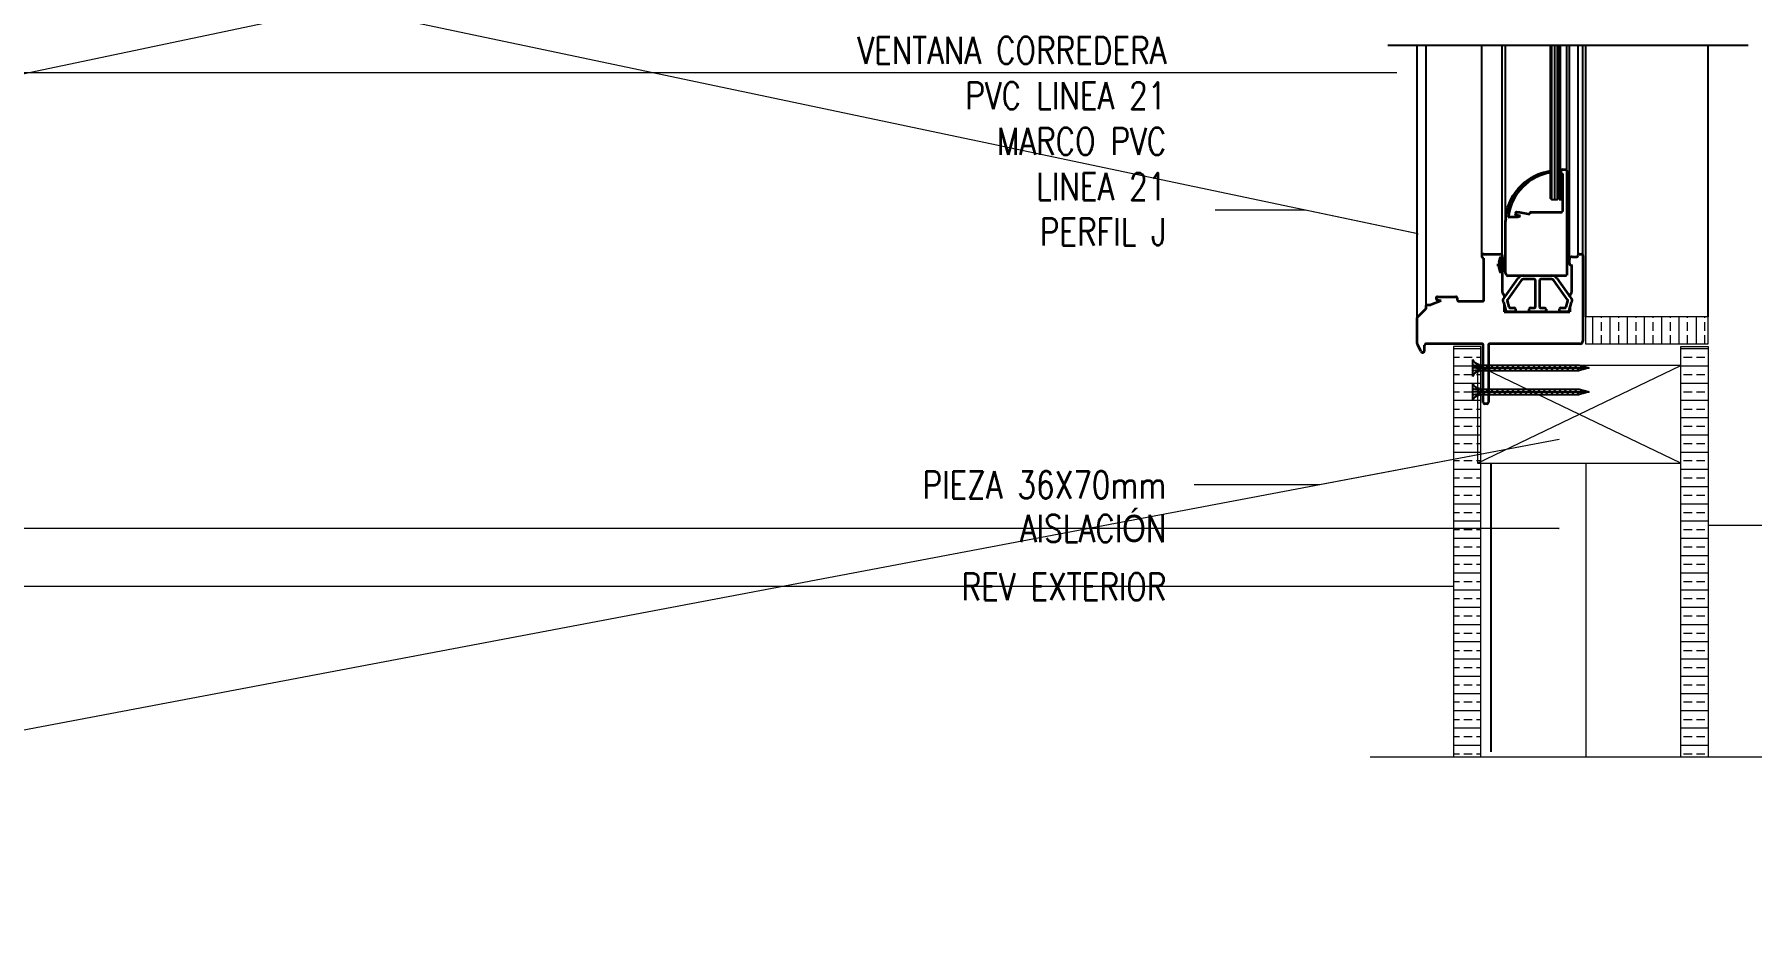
# Model space of a CAD drawing. Header units: metres. Extents: x -2 to 690, y -116 to 73.
# Drawn here: x 150.168 to 150.801, y 29.401 to 29.737 of the extents above; entities that cross this region are included whole.
import ezdxf

# ---------------------------------------------------------------- set-up
doc = ezdxf.new("R2010")
doc.units = ezdxf.units.M
doc.header["$LTSCALE"] = 5
doc.header["$MEASUREMENT"] = 0
doc.layers.get('0').update_dxf_attribs({"color": 30})
doc.layers.get('DEFPOINTS').update_dxf_attribs({"color": 210})
doc.layers.add('_AUX', color=210, linetype='Continuous', lineweight=18, plot=False)
for name, color, linetype, lineweight in [('A-ANNO-SYMB', 3, 'Continuous', 18), ('A-ANNO-TEXT', 3, 'Continuous', 18), ('A-DETL-PATT', 8, 'Continuous', 18), ('A-ELEV-MBE1', 7, 'Continuous', 35), ('A-ELEV-MBE2', 4, 'Continuous', 25), ('A-FURN', 8, 'Continuous', 18), ('A-WALL-PATT', 8, 'Continuous', 18), ('A-WALL-STUD', 3, 'Continuous', 18)]:
    doc.layers.add(name, color=color, linetype=linetype, lineweight=lineweight)
doc.styles.add('E-ROMANS', font='romans.shx', dxfattribs={"width": 0.8})
doc.dimstyles.new('E-0100_TICK_12', dxfattribs={"dimscale": 0.001, "dimtxt": 120, "dimasz": 120, "dimexe": 60, "dimexo": 40, "dimgap": 60, "dimtad": 0, "dimzin": 0, "dimdsep": 46, "dimtxsty": 'E-ROMANS', "dimblk": 'OBLIQUE', "dimcen": 60, "dimclrd": 256, "dimclre": 256, "dimclrt": 256, "dimadec": 0, "dimazin": 0, "dimtfac": 1, "dimtmove": 1, "dimatfit": 3, "dimldrblk": 'OPEN90', "dimfxl": 1, "dimtfill": 1, "dimtolj": 1, "dimtzin": 0, "dimlwd": -1, "dimarcsym": 0})

# ---------------------------------------------------------------- blocks, each defined once
blk = doc.blocks.new('_Oblique')
at = {"color": 0, "linetype": 'ByBlock', "lineweight": -2}
blk.add_line((-0.5, -0.5), (0.5, 0.5), dxfattribs=at)

msp = doc.modelspace()

# ---------------------------------------------------------------- hatches: boundary and pattern name
at = {"layer": 'A-DETL-PATT'}
h = msp.add_hatch(dxfattribs=at)
h.set_pattern_fill('BRASS', color=256, scale=0.001, angle=90, style=0)
h.set_pattern_definition([(90, (0, 0), (-0.00635, 4e-19), []), (90, (-0.003175, 2e-19), (-0.00635, 4e-19), [0.003175, -0.0015875])])
h.paths.add_polyline_path([(150.78506, 29.6327), (150.73993, 29.6327), (150.73993, 29.6227), (150.78506, 29.6227)])
h = msp.add_hatch(dxfattribs=at)
h.set_pattern_fill('BRASS', color=256, scale=0.001, style=0)
h.set_pattern_definition([(0, (0, -0.0017876), (0, 0.00635), []), (0, (0, 0.0013874), (0, 0.00635), [0.003175, -0.0015875])])
h.paths.add_polyline_path([(150.78506, 29.6227), (150.77506, 29.6227), (150.77506, 29.47057), (150.78506, 29.47057)])
h.paths.add_polyline_path([(150.70133, 29.6217), (150.69133, 29.6217), (150.69133, 29.47057), (150.70133, 29.47057)])

# ---------------------------------------------------------------- linework, layer by layer
at = {"layer": '_AUX'}
msp.add_lwpolyline([(150.66058, 29.47057), (150.83177, 29.47057)], dxfattribs=at)
at = {"layer": 'A-ANNO-SYMB'}
msp.add_line((150.70133, 29.6217), (150.69133, 29.6217), dxfattribs=at)
msp.add_lwpolyline([(150.73993, 29.6227), (150.78506, 29.6227), (150.78506, 29.6327), (150.73993, 29.6327)], close=True, dxfattribs=at)
for points in [[(150.69133, 29.6217), (150.69133, 29.47057)], [(150.70133, 29.47057), (150.70133, 29.6217)], [(150.77506, 29.47057), (150.77506, 29.6217)], [(150.77506, 29.6217), (150.78506, 29.6217)], [(150.78506, 29.6217), (150.78506, 29.47057)]]:
    msp.add_lwpolyline(points, dxfattribs=at)
at = {"layer": 'A-ELEV-MBE1'}
for p, q in [((150.73017, 29.68556), (150.73017, 29.67599)), ((150.73135, 29.68556), (150.73017, 29.68556)), ((150.73137, 29.67599), (150.73135, 29.68556)), ((150.73152, 29.68689), (150.73253, 29.68689)), ((150.73152, 29.67149), (150.73152, 29.68532)), ((150.73303, 29.68639), (150.73303, 29.64801)), ((150.73017, 29.67599), (150.73137, 29.67599)), ((150.71046, 29.66988), (150.71046, 29.6694)), ((150.71046, 29.6694), (150.71046, 29.66878)), ((150.71148, 29.66963), (150.71148, 29.66988)), ((150.71499, 29.66939), (150.71173, 29.66939)), ((150.71402, 29.67065), (150.71402, 29.67066)), ((150.71594, 29.66975), (150.7145, 29.67006)), ((150.7146, 29.67124), (150.71557, 29.67124)), ((150.71594, 29.66975), (150.71499, 29.66939)), ((150.71557, 29.67124), (150.71943, 29.67042)), ((150.71943, 29.67042), (150.71943, 29.67074)), ((150.71993, 29.67124), (150.73127, 29.67124)), ((150.70246, 29.65579), (150.70874, 29.65579)), ((150.70246, 29.6389), (150.70246, 29.65422)), ((150.70924, 29.65529), (150.70924, 29.64176)), ((150.73397, 29.65242), (150.73397, 29.65378)), ((150.73497, 29.65479), (150.73665, 29.65479)), ((150.73715, 29.65528), (150.73715, 29.6553)), ((150.73764, 29.65579), (150.73844, 29.65579)), ((150.73893, 29.6553), (150.73893, 29.62371)), ((150.70946, 29.63889), (150.71511, 29.64686)), ((150.71045, 29.64876), (150.71045, 29.64992)), ((150.73278, 29.64776), (150.71145, 29.64776)), ((150.71703, 29.64786), (150.72742, 29.64786)), ((150.72105, 29.64648), (150.71703, 29.64648)), ((150.72742, 29.64648), (150.72341, 29.64648)), ((150.72935, 29.64686), (150.735, 29.63889)), ((150.73492, 29.64176), (150.73492, 29.65139)), ((150.70924, 29.64176), (150.70998, 29.64047)), ((150.70998, 29.64047), (150.70998, 29.64047)), ((150.70998, 29.64047), (150.70998, 29.63963)), ((150.71623, 29.64607), (150.71117, 29.63893)), ((150.72154, 29.63642), (150.72154, 29.64599)), ((150.72292, 29.64599), (150.72292, 29.63642)), ((150.73328, 29.63893), (150.72823, 29.64607)), ((150.73418, 29.64047), (150.73492, 29.64176)), ((150.73418, 29.64005), (150.73418, 29.64047)), ((150.678, 29.63252), (150.68116, 29.63568)), ((150.68124, 29.63585), (150.68124, 29.63681)), ((150.68149, 29.63706), (150.68291, 29.63706)), ((150.68676, 29.63854), (150.68291, 29.63706)), ((150.68484, 29.63944), (150.68484, 29.63946)), ((150.68676, 29.63854), (150.68531, 29.63885)), ((150.68542, 29.64004), (150.69216, 29.64004)), ((150.69266, 29.63953), (150.69266, 29.6389)), ((150.69317, 29.6384), (150.70196, 29.6384)), ((150.70974, 29.6382), (150.70946, 29.6386)), ((150.71064, 29.63492), (150.70978, 29.63812)), ((150.70998, 29.63736), (150.70998, 29.63451)), ((150.70998, 29.63451), (150.73418, 29.63451)), ((150.7111, 29.63852), (150.7117, 29.6363)), ((150.71364, 29.63455), (150.71112, 29.63455)), ((150.71217, 29.63593), (150.71364, 29.63593)), ((150.71413, 29.63544), (150.71413, 29.63505)), ((150.7191, 29.63505), (150.7191, 29.63544)), ((150.71959, 29.63593), (150.72105, 29.63593)), ((150.72487, 29.63455), (150.71959, 29.63455)), ((150.72341, 29.63593), (150.72487, 29.63593)), ((150.72536, 29.63544), (150.72536, 29.63505)), ((150.73032, 29.63505), (150.73032, 29.63544)), ((150.73082, 29.63593), (150.73229, 29.63593)), ((150.73334, 29.63455), (150.73082, 29.63455)), ((150.73276, 29.6363), (150.73336, 29.63852)), ((150.73468, 29.63812), (150.73382, 29.63492)), ((150.73418, 29.63626), (150.73418, 29.63451)), ((150.735, 29.6386), (150.73471, 29.6382)), ((150.67793, 29.62282), (150.67793, 29.63234)), ((150.67926, 29.61996), (150.67798, 29.6226)), ((150.68065, 29.62028), (150.68065, 29.62221)), ((150.70176, 29.6227), (150.68114, 29.6227)), ((150.70226, 29.60113), (150.70226, 29.6222)), ((150.70412, 29.6222), (150.70412, 29.60113)), ((150.73792, 29.6227), (150.70463, 29.6227)), ((150.70363, 29.60064), (150.70276, 29.60064))]:
    msp.add_line(p, q, dxfattribs=at)
msp.add_lwpolyline([(150.71045, 29.64992), (150.71045, 29.66803, -0.414214), (150.7107, 29.66828), (150.71096, 29.66828)], format="xyb", dxfattribs=at)
for points in [[(150.70773, 29.6528), (150.71045, 29.65251)], [(150.71045, 29.65251), (150.70773, 29.6528)], [(150.70778, 29.65328), (150.71045, 29.65282)], [(150.71045, 29.65282), (150.70778, 29.65328)], [(150.70786, 29.65374), (150.71045, 29.65313)], [(150.71045, 29.65313), (150.70786, 29.65374)], [(150.70798, 29.65416), (150.71045, 29.65345)], [(150.71045, 29.65345), (150.70798, 29.65416)], [(150.70818, 29.65453), (150.71045, 29.65376)], [(150.71045, 29.65376), (150.70818, 29.65453)], [(150.70719, 29.65184), (150.71045, 29.65184)], [(150.70719, 29.65184), (150.71045, 29.65184)], [(150.70769, 29.65209), (150.71045, 29.65199)], [(150.71045, 29.65199), (150.70769, 29.65209)], [(150.70769, 29.65159), (150.71045, 29.65168)], [(150.71045, 29.65168), (150.70769, 29.65159)], [(150.7077, 29.65239), (150.71045, 29.65223)], [(150.71045, 29.65223), (150.7077, 29.65239)], [(150.71045, 29.65145), (150.7077, 29.65129)], [(150.7077, 29.65129), (150.71045, 29.65145)], [(150.71045, 29.65117), (150.70773, 29.65088)], [(150.70773, 29.65088), (150.71045, 29.65117)], [(150.71045, 29.65086), (150.70778, 29.6504)], [(150.70778, 29.6504), (150.71045, 29.65086)], [(150.71045, 29.65055), (150.70786, 29.64994)], [(150.70786, 29.64994), (150.71045, 29.65055)], [(150.71045, 29.65023), (150.70798, 29.64952)], [(150.70798, 29.64952), (150.71045, 29.65023)], [(150.71045, 29.64992), (150.70818, 29.64915)], [(150.70818, 29.64915), (150.71045, 29.64992)]]:
    msp.add_lwpolyline(points, dxfattribs=at)
for centre, radius, start, end in [((150.7298, 29.66689), 0.01957, 98.03023, 171.20502), ((150.73011, 29.66728), 0.01881, 99.12044, 172.04617), ((150.73152, 29.6861), 0.000782, 90, 270), ((150.73253, 29.68639), 0.000501, 359.98874, 89.99998), ((150.71096, 29.66878), 0.000493, 180, 270), ((150.71173, 29.66963), 0.000246, 180, 270), ((150.7146, 29.67066), 0.000576, 89.99996, 180.00004), ((150.71462, 29.67065), 0.000601, 179.99809, 257.99329), ((150.71993, 29.67074), 0.000501, 89.99999, 179.98873), ((150.70246, 29.65501), 0.000787, 90, 270), ((150.70874, 29.65529), 0.000504, 359.99996, 90.00004), ((150.73497, 29.65378), 0.00101, 89.99996, 180.00004), ((150.73665, 29.65528), 0.000496, 269.99996, 0.00004), ((150.73764, 29.6553), 0.000496, 89.99996, 180.00004), ((150.73844, 29.6553), 0.000496, 359.99996, 90.00004), ((150.71145, 29.64876), 0.001, 179.99996, 270.00004), ((150.71703, 29.6455), 0.00236, 89.99976, 144.69186), ((150.71703, 29.6455), 0.000986, 90.00163, 144.69048), ((150.72105, 29.64599), 0.000493, 359.99996, 90.00004), ((150.72341, 29.64599), 0.000493, 89.99996, 180.00004), ((150.72742, 29.6455), 0.00236, 35.30814, 90.00024), ((150.72742, 29.6455), 0.000986, 35.30952, 89.99837), ((150.73475, 29.65242), 0.000788, 180.00127, 265.40855), ((150.73467, 29.65139), 0.000252, 359.99727, 85.40097), ((150.68098, 29.63585), 0.000252, 315.00848, 0.0084), ((150.68149, 29.63681), 0.000252, 89.98876, 179.98884), ((150.68542, 29.63946), 0.00058, 90.00483, 180.00491), ((150.68544, 29.63944), 0.000605, 179.99947, 258.00118), ((150.69216, 29.63953), 0.000504, 359.99996, 90.00004), ((150.69317, 29.6389), 0.000504, 180.00556, 270.00564), ((150.70196, 29.6389), 0.000504, 269.99436, 359.99444), ((150.70966, 29.63875), 0.00025, 144.69567, 215.30433), ((150.70954, 29.63806), 0.00025, 15.04009, 35.34172), ((150.71112, 29.63505), 0.000493, 195.00031, 270.00252), ((150.71158, 29.63864), 0.000493, 144.69693, 194.99968), ((150.71217, 29.63642), 0.000493, 195.00031, 270.00252), ((150.71364, 29.63544), 0.000493, 359.99996, 90.00004), ((150.71364, 29.63505), 0.000493, 269.99996, 0.00004), ((150.71959, 29.63544), 0.000493, 89.99996, 180.00004), ((150.71959, 29.63505), 0.000493, 179.99996, 270.00004), ((150.72105, 29.63642), 0.000493, 269.99996, 0.00004), ((150.72341, 29.63642), 0.000493, 179.99996, 270.00004), ((150.72487, 29.63544), 0.000493, 359.99996, 90.00004), ((150.72487, 29.63505), 0.000493, 269.99996, 0.00004), ((150.73082, 29.63544), 0.000493, 89.99996, 180.00004), ((150.73082, 29.63505), 0.000493, 179.99996, 270.00004), ((150.73229, 29.63642), 0.000493, 269.99748, 344.99969), ((150.73288, 29.63864), 0.000493, 345.00032, 35.30307), ((150.73334, 29.63505), 0.000493, 269.99748, 344.99969), ((150.73492, 29.63806), 0.00025, 144.72271, 165.01138), ((150.73479, 29.63875), 0.00025, 324.69567, 35.30433), ((150.67818, 29.63234), 0.000252, 135.00848, 180.0084), ((150.67843, 29.62282), 0.000504, 179.99824, 205.85216), ((150.68114, 29.62221), 0.000493, 90, 180), ((150.70176, 29.6222), 0.000504, 359.99996, 90.00004), ((150.70463, 29.6222), 0.000504, 89.99996, 180.00004), ((150.73792, 29.62371), 0.00101, 269.99996, 0.00004), ((150.67992, 29.62028), 0.000731, 205.84658, 0), ((150.70276, 29.60113), 0.000493, 180, 270), ((150.70363, 29.60113), 0.000493, 270, 0)]:
    msp.add_arc(centre, radius, start, end, dxfattribs=at)
at = {"layer": 'A-ELEV-MBE2'}
for p, q in [((150.67793, 29.63234), (150.67793, 29.73261)), ((150.68124, 29.63681), (150.68124, 29.73261)), ((150.70168, 29.65501), (150.70168, 29.73261)), ((150.70924, 29.65529), (150.70924, 29.73261)), ((150.71045, 29.66803), (150.71045, 29.73261)), ((150.72756, 29.6757), (150.72756, 29.73261)), ((150.72854, 29.73261), (150.72854, 29.6757)), ((150.72953, 29.73261), (150.72953, 29.6757)), ((150.73074, 29.68615), (150.73074, 29.73261)), ((150.73303, 29.68639), (150.73303, 29.73261)), ((150.73397, 29.65378), (150.73397, 29.73261)), ((150.73715, 29.6553), (150.73715, 29.73261)), ((150.73893, 29.6553), (150.73893, 29.73261)), ((150.69827, 29.61698), (150.69827, 29.6107)), ((150.7005, 29.61538), (150.7005, 29.61231)), ((150.7005, 29.61485), (150.73752, 29.61485)), ((150.7005, 29.61314), (150.70221, 29.61485)), ((150.70213, 29.61284), (150.70414, 29.61485)), ((150.70405, 29.61284), (150.70606, 29.61485)), ((150.70598, 29.61284), (150.70798, 29.61485)), ((150.7079, 29.61284), (150.70991, 29.61485)), ((150.70982, 29.61284), (150.71183, 29.61485)), ((150.71175, 29.61284), (150.71375, 29.61485)), ((150.71367, 29.61284), (150.71568, 29.61485)), ((150.71559, 29.61284), (150.7176, 29.61485)), ((150.71752, 29.61284), (150.71952, 29.61485)), ((150.71944, 29.61284), (150.72145, 29.61485)), ((150.72137, 29.61284), (150.72337, 29.61485)), ((150.72329, 29.61284), (150.7253, 29.61485)), ((150.72521, 29.61284), (150.72722, 29.61485)), ((150.72714, 29.61284), (150.72914, 29.61485)), ((150.72906, 29.61284), (150.73107, 29.61485)), ((150.73098, 29.61284), (150.73299, 29.61485)), ((150.73291, 29.61284), (150.73491, 29.61485)), ((150.73483, 29.61284), (150.73684, 29.61485)), ((150.73752, 29.61485), (150.7413, 29.61384)), ((150.7005, 29.61384), (150.69827, 29.61384)), ((150.6995, 29.61384), (150.73752, 29.61384)), ((150.7005, 29.61284), (150.73752, 29.61284)), ((150.73675, 29.61284), (150.7385, 29.61459)), ((150.7413, 29.61384), (150.73752, 29.61284)), ((150.73752, 29.61384), (150.7413, 29.61384)), ((150.7391, 29.61326), (150.74002, 29.61418)), ((150.69827, 29.60817), (150.69827, 29.60189)), ((150.7005, 29.60503), (150.69827, 29.60503)), ((150.7005, 29.60657), (150.7005, 29.6035)), ((150.7005, 29.60604), (150.73752, 29.60604)), ((150.7005, 29.60433), (150.70221, 29.60604)), ((150.7005, 29.60503), (150.73752, 29.60503)), ((150.7005, 29.60403), (150.73752, 29.60403)), ((150.70213, 29.60403), (150.70414, 29.60604)), ((150.70405, 29.60403), (150.70606, 29.60604)), ((150.70598, 29.60403), (150.70798, 29.60604)), ((150.7079, 29.60403), (150.70991, 29.60604)), ((150.70982, 29.60403), (150.71183, 29.60604)), ((150.71175, 29.60403), (150.71375, 29.60604)), ((150.71367, 29.60403), (150.71568, 29.60604)), ((150.71559, 29.60403), (150.7176, 29.60604)), ((150.71752, 29.60403), (150.71952, 29.60604)), ((150.71944, 29.60403), (150.72145, 29.60604)), ((150.72137, 29.60403), (150.72337, 29.60604)), ((150.72329, 29.60403), (150.7253, 29.60604)), ((150.72521, 29.60403), (150.72722, 29.60604)), ((150.72714, 29.60403), (150.72914, 29.60604)), ((150.72906, 29.60403), (150.73107, 29.60604)), ((150.73098, 29.60403), (150.73299, 29.60604)), ((150.73291, 29.60403), (150.73491, 29.60604)), ((150.73483, 29.60403), (150.73684, 29.60604)), ((150.73675, 29.60403), (150.7385, 29.60578)), ((150.73752, 29.60604), (150.7413, 29.60503)), ((150.7413, 29.60503), (150.73752, 29.60403)), ((150.73752, 29.60503), (150.7413, 29.60503)), ((150.7391, 29.60445), (150.74002, 29.60537)), ((150.70506, 29.57849), (150.70506, 29.47236))]:
    msp.add_line(p, q, dxfattribs=at)
for points in [[(150.73002, 29.73261), (150.73002, 29.67619), (150.72953, 29.6757), (150.72756, 29.6757), (150.72707, 29.67619), (150.72707, 29.73261)], [(150.7399, 29.73261), (150.73993, 29.6327)], [(150.78506, 29.6327), (150.78506, 29.73261)]]:
    msp.add_lwpolyline(points, dxfattribs=at)
for centre, radius, start, end in [((150.70098, 29.61813), 0.00295, 202.91788, 260.64004), ((150.70266, 29.63213), 0.01766, 255.59981, 262.98757), ((150.70266, 29.59554), 0.01766, 97.01243, 104.40019), ((150.70098, 29.60955), 0.00295, 99.35996, 157.08213), ((150.70098, 29.60932), 0.00295, 202.91788, 260.64004), ((150.70266, 29.62332), 0.01766, 255.59981, 262.98758), ((150.70266, 29.58673), 0.01766, 97.01243, 104.40019), ((150.70098, 29.60074), 0.00295, 99.35996, 157.08212)]:
    msp.add_arc(centre, radius, start, end, dxfattribs=at)
at = {"layer": 'A-FURN'}
for p, q in [((150.73017, 29.68546), (150.73135, 29.68427)), ((150.73072, 29.68556), (150.73135, 29.68492)), ((150.73017, 29.6835), (150.73136, 29.68231)), ((150.73017, 29.68284), (150.73136, 29.68165)), ((150.73017, 29.68219), (150.73136, 29.681)), ((150.73017, 29.68153), (150.73136, 29.68034)), ((150.73017, 29.67957), (150.73136, 29.67838)), ((150.73017, 29.67892), (150.73136, 29.67772)), ((150.73017, 29.67826), (150.73137, 29.67707)), ((150.73017, 29.67761), (150.73137, 29.67641))]:
    msp.add_line(p, q, dxfattribs=at)
for centre, radius, start, end in [((150.72709, 29.68605), 0.000211, 280.21448, 96.15359), ((150.73127, 29.67149), 0.00025, 269.99996, 0.00004), ((150.73278, 29.64801), 0.00025, 269.99996, 0.00004)]:
    msp.add_arc(centre, radius, start, end, dxfattribs=at)
at = {"layer": 'A-WALL-PATT', "ltscale": 0.075}
msp.add_line((150.74006, 29.57849), (150.74006, 29.47057), dxfattribs=at)
at = {"layer": 'A-WALL-STUD'}
for p, q in [((150.77506, 29.5787), (150.70006, 29.6147)), ((150.70006, 29.5787), (150.77506, 29.6147))]:
    msp.add_line(p, q, dxfattribs=at)
msp.add_lwpolyline([(150.77506, 29.5787), (150.77506, 29.6147), (150.70006, 29.6147), (150.70006, 29.5787), (150.77506, 29.5787)], dxfattribs=at)
at = {"layer": 'DEFPOINTS'}
msp.add_line((150.7998, 29.73261), (150.66704, 29.73261), dxfattribs=at)

# ---------------------------------------------------------------- texts
at = {"layer": 'A-ANNO-TEXT', "char_height": 0.01, "attachment_point": 6, "style": 'E-ROMANS'}
for s, insert in [('VENTANA CORREDERA\\PPVC LINEA 21', (150.58547, 29.72248)), ('MARCO PVC\\PLINEA 21\\PPERFIL J', (150.58547, 29.68065)), ('PIEZA 36X70mm', (150.58547, 29.57076)), ('AISLACI{\\fArial|b0|i0|c0|p34;Ó}N', (150.58547, 29.55464)), ('REV EXTERIOR', (150.58547, 29.53324))]:
    msp.add_mtext(s, dxfattribs=dict(at, insert=insert))

# ---------------------------------------------------------------- leaders
at = {"layer": 'A-ANNO-TEXT', "annotation_type": 0, "has_hookline": 1, "hookline_direction": 1}
for points in [[(150.67814, 29.66319), (150.63675, 29.67191), (150.60353, 29.67191)], [(150.67041, 29.82868), (150.62902, 29.81996), (150.5958, 29.81996)], [(150.67041, 29.72252), (150.60822, 29.72252), (150.5958, 29.72252)], [(150.73019, 29.58751), (150.64194, 29.57079), (150.5958, 29.57079)], [(150.73019, 29.55468), (150.64194, 29.55468), (150.5958, 29.55468)], [(150.69133, 29.53328), (150.64194, 29.53328), (150.5958, 29.53328)]]:
    msp.add_leader(points, dimstyle='E-0100_TICK_12', override={"dimasz": 0.05, "dimtad": 0, "dimldrblk": 'Open90'}, dxfattribs=at)
at = {"layer": 'A-ANNO-TEXT', "annotation_type": 0, "has_hookline": 1, "hookline_direction": 1, "horizontal_direction": (-1, 0, 0)}
msp.add_leader([(150.78506, 29.55594), (150.83178, 29.55594), (150.88826, 29.55594)], dimstyle='E-0100_TICK_12', override={"dimasz": 0.05, "dimtad": 0, "dimldrblk": 'Open90'}, dxfattribs=at)

doc.saveas('drawing.dxf')
